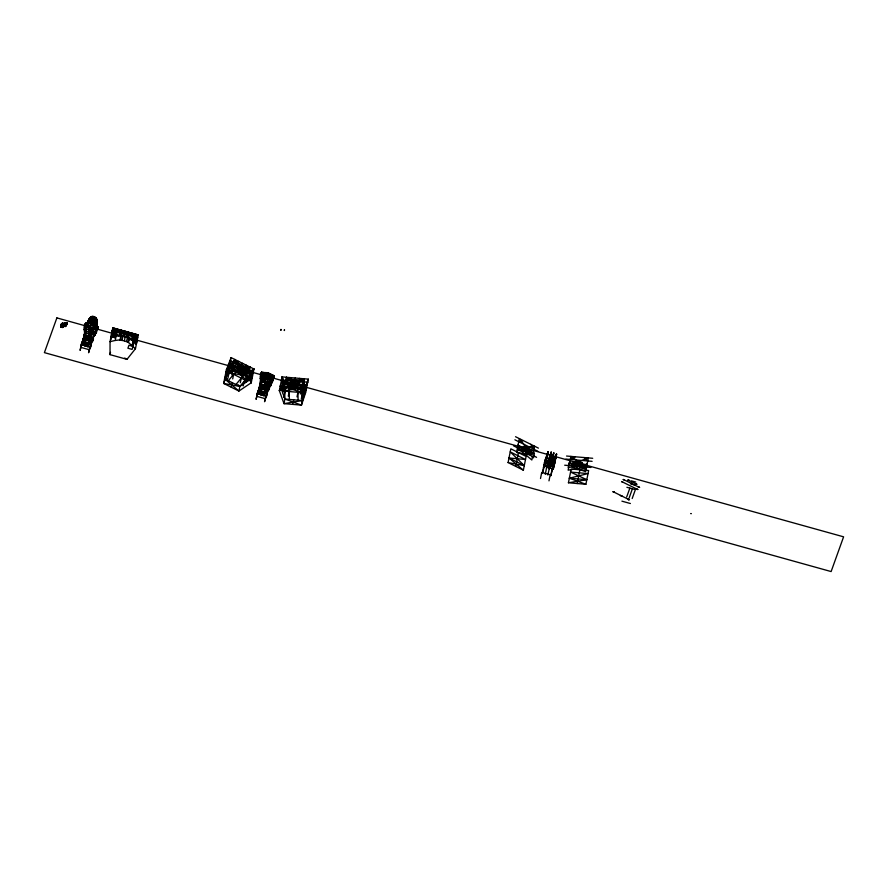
<?xml version="1.0" encoding="UTF-8"?>
<svg xmlns="http://www.w3.org/2000/svg" width="888" height="888" viewBox="0 0 888 888"><rect width="100%" height="100%" fill="white"/><g stroke="black" fill="none" stroke-linecap="round" stroke-linejoin="round"><path stroke-width="1.33" d="M123.188 330.758L138.217 334.943L135.453 348.729L126.984 359.351L110.034 354.645L110.045 341.658L112.798 327.872L124.531 331.135M110.956 339.671L110.956 337.074C119.913 333.744 130.78 336.041 136.375 344.144L135.52 343.423L137.263 334.687M127.972 337.54L129.737 332.623L133.355 336.852L134.41 342.79L137.596 338.039L112.177 330.958L112.177 337.451L116.417 332.145L121.256 330.258M112.798 327.872L112.798 330.503L112.787 327.905L138.217 334.943M133.355 342.046L133.355 336.852M84.338 338.594L85.559 332.489L81.319 344.278L80.098 350.394L83.117 339.26L84.338 338.594L85.082 336.53L87.501 322.721L90.165 323.454L89.732 322.355C91.686 320.868 96.048 315.74 90.776 317.971L89.932 319.192C83.661 329.603 89.433 315.384 93.096 316.439C101.476 320.89 93.24 333.577 92.807 340.959L92.807 338.228L88.567 352.747L92.729 337.684M272.372 382.051L272.694 379.864L270.629 377L269.086 376.268L269.397 373.371L269.164 374.037L274.148 375.746L272.372 382.051L269.353 387.113L260.872 384.759L260.206 376.246L261.516 372.227L268.154 372.938L272.128 374.847L269.53 387.856L268.787 389.932L268.787 387.201L264.546 401.72L269.852 382.728M553.213 469.075L556.554 453.99L553.957 466.999L553.213 469.075L553.213 466.344L550.782 475.846L553.368 462.859L556.554 453.99L553.768 466.267M96.27 325.907L96.581 318.992L93.984 316.539L91.22 316.739C87.89 317.837 89.444 325.241 85.526 323.254C83.206 326.318 84.049 330.858 85.204 334.254L86.602 329.57L89.91 329.437L95.072 331.923L95.083 335.142L93.673 336.619L98.168 326.773L93.784 325.097L96.47 319.669L95.904 318.048L93.695 317.038C93.784 315.329 93.917 326.562 90.088 322.311L90.154 317.915L91.542 316.827L93.151 316.861L91.542 316.827L90.154 317.915L88.878 321.034L91.053 318.992L95.427 320.202L96.093 322.289L93.606 324.719L95.393 325.219M114.474 337.606L114.208 336.097L115.085 337.385M93.95 318.848L93.862 320.557L94.994 322.422L93.973 324.52L94.705 323.598C93.706 321.345 95.56 316.106 92.863 316.75M550.305 454.545L547.707 467.543L551.282 451.814L547.863 461.327L545.276 474.314M552.991 456.876L553.823 452.525L552.847 455.255M93.229 318.648L90.088 322.311L94.028 323.776L95.693 323.165L96.626 324.131L96.293 325.474L96.748 319.747L96.226 318.137L94.006 316.716L91.919 316.483L90.587 317.271L88.223 320.846L88.556 322.3M92.13 334.21L94.328 327.827L96.637 325.263L96.592 324.564L94.794 325.041L93.939 319.036L95.726 322.888L93.606 324.719M95.083 335.142L98.168 326.773L92.308 323.376L85.526 323.254L84.36 325.208M96.159 322.033L96.748 319.747M265.801 385.259L265.856 383.86M92.807 340.959L93.362 338.139L84.893 335.786L86.058 331.857L85.526 323.254M260.872 384.759L261.616 382.684L261.516 372.227L266.622 373.326L266.855 372.671C266.444 377.866 266.655 381.085 261.505 381.041L260.317 387.568L259.107 388.234L256.077 399.356L257.298 393.251L260.728 383.716M92.008 325.463L92.396 322.954L94.705 323.598L90.82 322.888L90.532 321.179M94.794 325.041L96.226 321.634L96.259 318.903L95.704 317.538L91.919 316.483M65.734 325.241L67.377 323.498L63.614 324.997L64.868 326.373C68.82 321.523 63.703 328.005 65.035 325.53C67.277 326.729 63.281 324.775 61.15 327.217L60.917 324.442L61.938 323.476L65.401 323.276L65.224 325.607L63.037 326.318L62.282 327.517L61.15 327.217L61.394 326.296M262.415 382.473L265.168 373.659L263.658 372.494L261.616 382.684L265.19 381.818L267.732 382.528L270.096 385.037L269.353 387.113M545.299 463.902L548.085 451.637L545.487 464.646L544.744 466.722L543.523 467.377L548.085 451.637L544.744 466.722M61.15 327.217L60.95 324.797L66.855 324.764M65.401 323.276L62.038 323.698L60.95 324.797L61.749 325.008L62.493 323.188L64.88 324.742L65.49 323.865M270.773 374.014L269.586 384.471M88.478 333.189L88.9 326.318L87.379 323.765M88.434 322.877L87.956 321.323L89.644 320.401L90.931 320.768L90.587 317.271L89.1 319.636L93.229 318.836L89.466 321.745M64.458 325.685C61.894 324.642 69.308 321.079 65.901 324.098M269.208 384.049L270.085 373.593M94.949 324.02L94.084 318.725L95.837 319.802L96.359 321.345M91.531 316.894L89.433 319.136L90.865 317.393L93.218 317.294M265.168 373.659L265.312 372.494M94.383 324.398L94.794 321.944L92.652 320.657L88.167 321.778L87.501 323.021L88.289 323.909M92.84 319.946L91.42 321.145L91.442 322.222L92.574 323.221L93.984 322.932C95.904 321.145 89.588 320.024 90.976 322.511L91.409 322.977M271.273 384.171L274.148 375.746L272.128 374.847L270.796 375.224M93.64 318.359L93.54 319.336M87.501 322.721L88.023 322.178L89.333 323.521L89.921 318.159L90.776 317.971M60.95 324.797L61.994 324.098L64.591 325.397L62.282 327.517L64.202 324.664L66.489 322.688L65.923 324.298L65.435 323.565L66.811 323.043M66.833 322.91C64.99 323.276 67.277 324.941 60.662 326.007M61.994 324.098L63.792 324.597L62.371 324.875L62.116 325.863L63.17 326.984L64.269 324.875L63.425 323.876L62.87 325.13M64.236 326.229L66.234 325.541L65.146 325.73M96.392 333.078L96.714 330.891L92.896 327.916L93.273 325.807L85.437 325.33M97.847 328.96L98.168 326.773M261.183 383.228L261.505 381.041L263.903 381.707M273.826 377.933L274.148 375.746M91.619 327.561L89.821 336.286M65.368 326.562L63.548 325.674C64.979 323.399 67.188 325.419 65.89 324.664L66.722 324.464L65.557 325.208M62.038 323.698L61.894 324.564L60.917 324.442M63.281 324.742L63.425 323.876M113.831 336.541L114.652 337.451C113.575 335.853 114.497 337.129 114.208 336.097L114.974 337.296M114.918 337.507L114.663 336.086M93.784 320.213L94.372 321.301L91.664 320.546L93.107 318.448L91.83 318.27L88.667 319.946L89.177 320.757M93.673 336.619L95.405 332.945L94.772 332.767L94.05 336.252L91.686 333.733L88.545 332.611M91.22 316.739L96.581 318.992L96.559 323.165M90.731 325.108L87.302 339.427L87.857 336.608M93.862 320.557L92.496 323.276L92.596 320.213L91.664 320.546M92.896 327.916L89.843 340.126L90.398 337.318M85.093 331.724L81.896 345.377L91.597 341.614L88.944 336.019L83.117 339.26L90.376 347.73L92.807 338.228M84.871 346.198L86.98 335.62M88.045 337.351L88.423 335.475M87.401 346.908L89.111 338.384M90.587 338.062L90.965 336.186M92.507 337.029L90.376 347.73L82.218 341.769L90.698 344.122L81.319 344.278L81.896 345.377L85.559 332.489M110.967 337.052L112.01 336.874L113.753 328.138M110.034 354.645L110.501 352.347M115.373 328.593L114.374 333.622L112.388 334.976L111.433 334.709M114.386 337.606L114.907 334.987L119.147 336.164L120.735 331.735M111.788 332.945L114.374 333.622L116.406 328.882M115.396 337.24L117.027 329.082L122.588 336.308M110.045 341.658L115.24 340.448L116.162 335.864M116.295 336.03L117.338 330.791M134.477 334.61L131.613 334.709L122.422 332.545L118.792 331.135L119.103 329.626M122.422 332.545L122.799 330.658M125.13 333.3L125.508 331.413L127.828 332.057M135.453 348.729L128.471 342.502L124.409 340.837L125.153 336.741M127.839 334.055L128.216 332.168M131.613 334.709L131.912 333.2M131.546 340.282L132.59 335.042M132.745 339.915L133.966 333.799L124.442 336.985M132.179 345.155L133.089 340.57L130.98 339.982M136.852 341.78L134.632 339.26L134.599 333.944M133.189 346.442L128.949 345.266L127.894 348.207L132.123 349.395L133.799 343.39M135.642 334.232L134.632 339.26L137.207 340.015M231.102 357.564L226.418 369.674L223.665 383.427L238.939 391.042L251.237 382.761L253.979 369.008L231.091 357.598L228.327 371.351L223.665 383.427L239.849 386.447L252.148 378.177C248.884 368.864 238.328 365.279 229.248 366.766L224.586 378.843L238.939 391.042L239.849 386.447L247.697 377.034M227.905 378.344L228.827 373.759M230.658 364.579L230.048 367.643L234.288 362.548L238.717 361.394L234.476 366.489L228.749 363.636M231.846 374.903L234.898 359.496L237.862 367.277M250.516 377.356L251.237 382.761L249.073 378.732L249.983 374.137L234.732 366.544L233.81 371.129L228.327 371.351L230.88 367.577M232.7 378.932L233.622 374.348M231.302 387.235L232.223 382.65M241.436 374.925L242.357 370.34M240.337 382.728L241.247 378.144M242.502 373.648L243.412 369.064M234.732 366.544L249.073 378.732L246.32 375.557L242.846 373.238L243.767 368.653L240.615 372.427M243.179 385.947L244.089 381.363M245.588 381.751L246.509 377.167M247.552 371.928L248.34 367.998M226.917 372.805L233.067 368.664L247.419 380.863L248.107 377.422M248.94 373.215L250.161 367.099L240.67 368.132M260.473 381.352L257.886 394.35L267.577 390.587L265.457 386.102M260.317 387.568L262.082 380.708M260.85 395.171L262.959 384.582M270.252 379.598L271.562 381.962L270.818 383.627L264.624 382.04L266.3 376.035L269.93 380.275L268.864 383.216L267.654 381.807M264.025 386.324L264.591 383.505M264.624 382.04L266.3 376.035L264.624 382.04L267.055 381.107M263.392 395.882L265.09 387.357M267.277 381.152L267.688 379.121M268.198 376.568L268.498 375.047M266.567 387.024L267.133 384.215M269.175 381.696L268.864 383.216L270.54 377.211L265.246 378.987M268.487 386.003L266.356 396.703L259.107 388.234L260.617 382.994M269.93 380.275L270.54 377.211L269.93 380.275L265.69 379.087M268.787 389.932L270.008 383.816L270.818 383.627L269.464 381.685M284.648 387.379L284.915 399.056L284.005 403.64L302.386 400.555L306.46 388.311L297.724 383.405L279.343 390.642L282.095 376.889L308.28 379.143L305.539 392.896L301.465 405.139L284.005 403.64L279.343 390.642L282.129 386.225M297.758 384.981L297.724 383.405L288.989 382.65L284.671 383.849L283.749 388.433L302.12 385.348L284.671 383.849L280.264 386.058L284.915 399.056L301.465 405.139L303.607 394.439M298.157 388.6L283.716 391.02L284.626 386.435L280.264 386.058M285.237 383.372L286.458 377.267L293.562 382.906M284.626 392.674L285.536 388.089M286.325 384.16L287.368 378.921M283.86 397.325L284.771 392.74M288.278 396.137L289.199 391.553M304.584 388.145L305.539 392.896L296.803 387.989L297.724 383.405L288.989 382.65L288.078 387.235L292.43 387.09L293.34 382.506L293.451 387.19M292.441 387.612L293.362 383.028M292.474 389.188L293.395 384.604M292.74 404.384L293.651 399.8M297.014 396.881L297.924 392.296M300.333 394.017L303.086 380.264M288.178 387.734L301.176 392.518L302.087 387.934L304.418 394.427M302.297 386.913L303.918 378.765L296.414 383.627M301.321 398.823L302.242 394.239M303.541 387.69L304.073 385.07M508.091 462.581L510.844 448.817L526.107 456.432L523.365 470.185L508.091 462.581L524.275 465.601L510.234 451.881L525.496 459.485L509.013 457.986L523.365 470.185M519.147 445.687L518.237 450.272L534.409 453.291L533.488 457.875L519.147 445.687L534.409 453.291M515.728 466.378L518.481 452.625M524.02 446.309L523.11 450.904L531.657 450.116L530.746 454.7L524.02 446.309L531.657 450.116M525.863 454.068L526.784 449.483M526.928 452.802L527.838 448.218M532.523 456.565L531.845 460.006L517.493 447.818M540.503 478.51L541.724 472.394L550.194 474.747L548.973 480.863M548.018 451.959L544.899 460.506L542.302 473.493L545.965 460.606M548.451 465.467L551.048 452.48L546.497 468.209L550.449 457.176M547.807 475.025L551.015 461.372L549.95 464.335M551.47 462.137L550.249 468.254L552.158 461.682L550.804 465.434M550.993 466.178L551.859 461.827M553.291 462.371L553.901 459.307L549.05 461.194L553.291 462.371L549.661 458.13L554.345 459.418L554.956 456.365L550.116 458.241L550.726 455.178L554.345 459.418M569.097 463.003L568.176 467.588L586.546 464.502L585.625 469.086L569.097 463.003L586.546 464.502M568.82 466.733L568.142 470.163L586.513 467.077L590.886 467.454M569.252 464.557L570.884 456.41L584.282 465.556M568.431 482.783L571.173 469.031L588.644 470.529L585.891 484.282L568.431 482.783L586.813 479.698L570.562 472.083L588.034 473.582L569.341 478.199L585.891 484.282M573.415 461.793L572.505 466.378L582.151 462.548L581.229 467.132L573.415 461.793L582.151 462.548M576.867 466.755L577.777 462.171M576.9 468.331L577.822 463.747M577.156 483.538L579.908 469.774M90.088 324.076L90.498 321.722M85.082 336.53L88.556 335.93L89.677 333.577L89.144 333.033L85.581 333.888M93.551 338.883L90.665 335.742L91.042 333.966L92.363 333.677M265.19 381.818L263.281 388.389L265.19 381.818L261.616 382.684M269.53 387.856L267.732 382.528L265.823 389.099L267.732 382.528L270.096 385.037L270.818 383.627L270.252 385.747L269.652 385.581L271.051 380.919M64.613 326.063L65.213 326.44L62.349 324.986M93.495 318.736L92.852 321.956M92.552 322.733L92.419 323.332L92.552 322.733L94.483 323.265M96.581 318.992L93.706 317.771L93.984 316.539M92.574 323.221L92.84 322.255M93.151 320.801L92.963 321.167M95.072 331.923L94.539 334.21L92.075 331.99L89.533 331.28L86.058 331.857L85.67 330.236L86.602 329.57M270.096 385.037L270.562 383.061M268.787 387.201L266.356 396.703L258.197 390.742L266.678 393.095L257.298 393.251L257.886 394.35L261.172 382.739M90.165 323.532L94.106 324.631L93.784 325.097L94.261 323.92L94.106 324.631L90.165 323.532L90.088 322.311L90.121 323.01L87.59 322.3M63.17 326.984L64.702 325.141M62.526 326.606L63.903 326.285L63.614 324.997L66.178 325.707M96.503 324.453L96.093 322.2L94.805 321.845L95.837 319.802L96.781 320.069L96.703 321.756L92.097 319.369M96.859 321.489L96.348 318.881L94.583 317.26L96.226 319.491L89.888 317.837M88.045 336.996L91.597 341.614L83.117 339.26L85.015 332.711M87.224 336.152L86.092 340.082L87.712 335.575M89.766 336.863L88.633 340.792L89.843 337.407M263.203 385.126L262.071 389.055L263.692 384.548M265.745 385.836L264.613 389.765L265.823 386.38M551.315 461.05L549.039 468.908L551.748 461.349M552.88 455.644L553.812 453.59M556.554 453.99L552.003 469.741L555.466 460.073M90.343 322.832L90.165 323.454L90.088 322.311M266.145 372.494L262.992 382.317M61.383 326.984L61.649 326.14M282.595 392.552L284.626 386.435L279.343 390.642M305.028 388.933L308.291 379.143M304.007 393.218L307.681 382.195L281.485 379.942L282.595 385.481M592.707 458.286L566.533 456.032M94.028 323.776L94.394 322.422L92.985 321.623M95.693 328.183L95.948 327.461L93.273 325.807M96.515 323.854L96.226 321.634L95.083 321.312M549.827 459.695L548.573 463.192M84.038 334.676L84.749 332.711M90.643 324.364L90.876 323.698L93.418 324.398M91.908 324.708L92.174 323.976L91.941 324.586M114.197 336.952L117.027 329.082M123.732 336.363L124.964 332.911M131.846 339.693L133.966 333.799M260.018 383.649L260.728 381.685M267.887 373.682L268.154 372.949M268.842 385.026L269.552 383.05L268.953 383.716M544.444 462.792L548.007 452.88M546.42 458.308L547.607 455.022M543.523 467.377L546.997 457.709M545.609 462.371L546.509 459.862M547.408 463.625L551.27 452.88M549.383 459.129L550.971 454.712M548.262 464.735L549.616 460.972M551.115 463.891L551.859 461.827M552.913 465.157L556.476 455.233M554.889 460.672L556.077 457.387M554.079 464.735L554.989 462.215M626.684 496.969L629.858 488.123M629.226 497.68L632.4 488.833M632.189 498.501L635.364 489.654L626.895 487.301M90.043 328.049L90.354 327.206L85.281 327.705L84.105 329.659M86.758 328.116L87.024 327.406M95.849 319.425L96.082 318.803M225.807 372.727L230.469 360.65L253.369 372.061L250.394 376.457L249.55 370.163L246.342 365.201L244.222 367.743M245.998 382.317L247.863 377.478M515.528 436.718L538.428 448.129M93.373 319.325L93.717 318.015M92.852 321.978L93.651 320.945M90.82 322.888L92.263 322.1M88.667 319.946L89.755 318.481L91.664 317.849L94.261 318.159L96.226 319.536M63.681 325.53L67.377 323.498L66.245 324.342L65.435 323.565L62.438 326.729L62.116 325.863M65.435 323.565L64.202 324.664L67.21 323.376L65.89 324.664M67.177 323.909L65.99 324.486L67.233 323.498M90.665 335.742L91.686 333.733M63.947 325.297L64.325 324.62L63.947 325.297L66.112 325.441M231.513 367.21L234.288 362.548L231.302 366.955L230.469 360.65M248.163 372.483L249.55 370.163L247.863 372.194M84.493 332.19L85.67 330.236L86.303 330.414M260.339 374.181L261.516 372.227M260.084 378.632L261.261 376.679L264.813 375.38L269.086 376.268M269.652 385.581L270.818 383.627M260.262 381.096L261.472 379.154L264.091 377.888M283.25 384.449L285.847 380.319L290.831 377.633L290.953 382.894M301.176 392.518L303.962 388.089M307.681 382.195L304.429 387.357L303.308 381.818L299.556 378.388L299.7 384.693L306.249 385.259M65.856 325.829L64.091 325.108L63.903 326.285M95.682 318.048L95.26 318.681L96.17 319.514M116.417 332.145L113.231 336.896L112.177 330.958M247.419 380.863L249.972 377.089L252.148 378.177M65.068 326.551L64.657 325.841M134.199 342.28L135.897 340.16M226.418 369.674L227.828 367.976M228.538 367.133L234.898 359.496M238.095 384.737L239.849 386.447L224.586 378.843L233.067 368.664M230.647 372.86L233.822 369.042L229.248 366.766M238.994 367.543L242.535 363.303M228.316 380.708L236.796 370.529M238.539 368.442L239.594 367.166L247.23 370.973L246.32 375.557L239.594 367.166L238.683 371.75L242.846 373.238M246.631 371.339L250.161 367.099M235.953 384.504L244.433 374.336L238.75 371.495M246.176 372.239L247.23 370.973L238.683 371.75L233.81 371.129L249.983 374.137M244.389 379.709L247.563 375.89M90.632 317.982L89.333 318.703M544.899 460.506L546.708 458.53M553.368 462.859L555.178 460.883M547.863 461.327L549.672 459.362M89.333 323.521L92.219 321.401M65.768 323.676L66.667 322.788M64.269 323.51L64.713 323.077L64.791 323.654L61.938 323.476L62.293 324.187M64.091 326.107L62.904 327.184L65.224 325.607M89.288 321.101L93.24 319.025L94.472 320.024M254.001 368.975L248.385 372.76L253.979 369.008M250.016 374.314L253.369 372.061M67.011 323.288L65.99 324.486M66.245 324.342L67.277 323.709M259.107 388.234L264.025 385.969L267.577 390.587L259.107 388.234L263.758 385.636M300.71 385.947L302.697 384.881M570.274 459.462L575.246 456.787M585.225 465.046L587.123 464.024M83.117 339.26L89.522 336.319M269.841 375.835L272.305 375.224M64.202 324.664L66.367 324.098M92.319 319.036L93.173 318.237L91.664 317.849L92.463 316.661L90.543 317.305L90.387 318.648M93.595 323.587L94.161 323.387L93.418 322.422L91.298 321.556M65.279 325.841L66.234 325.541M261.416 374.303C265.601 372.738 270.785 373.959 273.449 377.644M518.714 441.702L523.143 440.548M528.937 453.524L533.366 452.369L534.587 446.253L521.156 447.474M122.355 339.593L115.24 340.448M127.04 338.472L129.393 337.917L128.471 342.502L126.584 340.77M261.061 385.492L264.535 384.904L267.11 385.647M286.502 378.843L303.962 380.341M286.535 380.419L303.996 381.918M288.533 384.937L297.269 385.692M284.216 386.147L301.665 387.645M288.989 386.813L295.593 387.379M301.221 387.856L306.46 388.311M289.111 387.767L302.109 388.877M284.737 391.164L302.198 392.663M284.915 399.056L302.386 400.555L302.087 387.934M565.911 459.096L592.107 461.338M572.96 464.091L581.684 464.835M568.631 465.29L586.091 466.788M564.69 465.212L569.053 465.578M573.415 465.956L582.151 466.711M569.341 478.199L586.813 479.698M690.62 513.575L691.397 513.641M224.586 378.843L227.328 379.087M264.724 377.844L266.023 378.033M124.409 340.837L120.002 340.148L120.923 335.564L122.81 337.296M246.986 376.024L232.145 373.249L231.424 367.854M530.058 454.922L516.572 452.403L519.325 438.639L530.835 453.024M292.43 387.09L296.803 387.989L288.989 382.65L289.033 384.226M95.704 317.538L95.16 319.203L91.664 317.849L95.482 318.914L94.106 318.492L94.417 319.625M93.218 319.713L95.427 320.202M94.172 325.341L96.315 326.262M90.865 317.393L94.006 316.716L95.427 318.248M89.921 318.159L90.865 318.426M95.837 319.802L96.781 320.069M92.907 319.436L93.973 319.736M89.932 319.192L90.976 319.48M92.163 319.669L94.406 320.302M95.294 320.679L96.348 320.968M90.909 320.157L89.755 319.835L88.256 320.812L89.954 321.201M91.808 320.712L93.051 321.056M88.556 320.202L89.921 320.59M91.42 321.145L94.45 321.989M95.571 322.166L96.748 322.477M93.839 322.266L94.394 322.422M95.282 322.688L96.748 323.176M91.442 322.222L93.984 322.932M95.294 323.365L96.814 323.787M88.167 321.778L94.705 323.598M112.665 328.538L138.084 335.609M88.023 322.178L96.592 324.564M116.495 330.558L133.433 335.276M112.31 330.336L115.917 331.335M134.11 336.397L137.718 337.407M264.89 375.125L264.08 373.382L265.878 375.402M264.18 375.069L266.167 375.624L264.491 373.537M269.697 376.601L271.673 377.156M129.737 339.105L133.966 340.282M111.488 334.454L112.676 334.776M135.709 341.192L136.896 341.525M265.989 377.567L270.23 378.743M550.416 456.71L554.656 457.886M111.366 335.065L112.321 335.331M135.82 341.869L136.774 342.135M120.457 337.851L122.577 338.439M126.818 339.627L128.938 340.215M111.144 336.164L112.099 336.43M135.609 342.968L136.563 343.234M631.523 480.896L635.764 482.073M111.056 336.608L112.01 336.874M135.52 343.423L136.463 343.678M549.361 459.662L553.59 460.839M630.469 483.838L634.698 485.026M89.677 333.577L91.042 333.966M89.266 335.353L90.698 335.753M88.556 335.93L91.098 336.641M81.319 344.278L89.788 346.631M257.298 393.251L265.778 395.604M81.607 344.822L90.077 347.186M257.587 393.795L266.067 396.159M621.911 501.165L630.391 503.518M571.417 466.455L585.603 471.672L588.344 457.908L571.805 464.491L569.663 462.526M284.671 383.849L301.199 389.932M271.761 375.735L274.115 376.878M95.782 326.773L98.135 327.905M628.615 480.264L636.252 484.06M623.742 479.631L639.005 487.235M622.077 481.762L637.351 489.366M514.896 439.793L537.795 451.215M613.608 491.941L628.87 499.544M523.565 448.607L531.202 452.414M518.692 447.974L533.954 455.577M513.675 445.909L519.402 448.762M523.487 450.804L530.846 454.467M533.71 455.899L536.574 457.32M509.013 457.986L524.275 465.601M233.833 360.772L249.106 368.376M232.778 362.038L248.041 369.652M239.138 369.464L246.775 373.26M234.266 368.831L249.528 376.434M232.423 369.43L236.164 371.295M237.251 371.839L246.931 376.656M229.881 372.483L245.155 380.086M61.938 323.476L62.615 323.854L62.493 323.188M124.697 358.031L126.984 359.351M116.284 329.548L118.792 331.135M63.814 324.808L64.591 325.397M95.948 327.461L97.469 328.682M66.345 324.486L65.479 324.686M63.647 325.43L64.336 325.974M114.63 336.274L114.608 337.595M583.982 457.531L587.734 460.972M84.493 332.378L85.914 334.232M530.769 444.344L533.977 449.306M518.104 444.755L519.325 446.642M233.677 365.612L234.954 367.588M92.652 320.657L93.04 321.29M249.206 378.221L251.237 382.761M93.939 320.601L94.283 321.401M63.736 323.709L64.003 324.386M114.241 337.418L113.864 336.907M281.485 379.942L283.35 385.137M114.397 337.396L114.297 336.452M282.761 386.269L283.716 391.02M94.772 332.767L94.949 333.733M89.144 333.033L89.3 335.364M303.918 378.765L304.118 387.179M301.243 388.811L301.332 392.596M297.824 387.568L298.113 400.188M295.193 378.011L295.316 383.272M289.088 386.813L289.377 399.434M286.458 377.267L286.602 383.572M285.525 387.457L285.614 391.242M271.007 385.592L271.095 384.881L271.007 385.592M280.908 330.181L280.997 329.47L280.908 330.181M284.371 330.48L284.46 329.77L284.371 330.48M114.452 336.086L114.696 337.296L114.452 336.086M613.009 491.774L614.196 492.107L613.009 491.774M621.578 481.618L622.588 481.895L621.633 481.529M620.446 495.493L621.8 495.87L620.446 495.493M623.243 479.498L624.253 479.775L623.243 479.498M627.894 480.064L629.337 480.464L627.894 480.064M628.116 499.334C629.159 501.665 630.391 497.913 628.116 499.334M631.124 483.416L632.078 483.683L631.124 483.416M635.697 483.916L636.807 484.215L635.697 483.916M636.896 489.244L637.806 489.499L636.896 489.244M638.45 487.079L639.56 487.39L638.45 487.079M265.656 382.55L265.279 384.326L266.678 384.726L267.022 382.928L265.656 382.55M56.876 317.904L44.4 352.636L831.124 571.561L843.6 536.829L56.876 317.904M82.506 342.324L80.708 347.33L89.177 349.694L90.987 344.677L82.506 342.324M258.497 391.286L256.688 396.303L265.157 398.656L266.966 393.65L258.497 391.286M65.079 326.174L65.079 326.174M272.128 374.847L269.397 376.379L272.128 374.858M284.893 384.682L282.095 376.889L284.893 384.682"/></g></svg>
